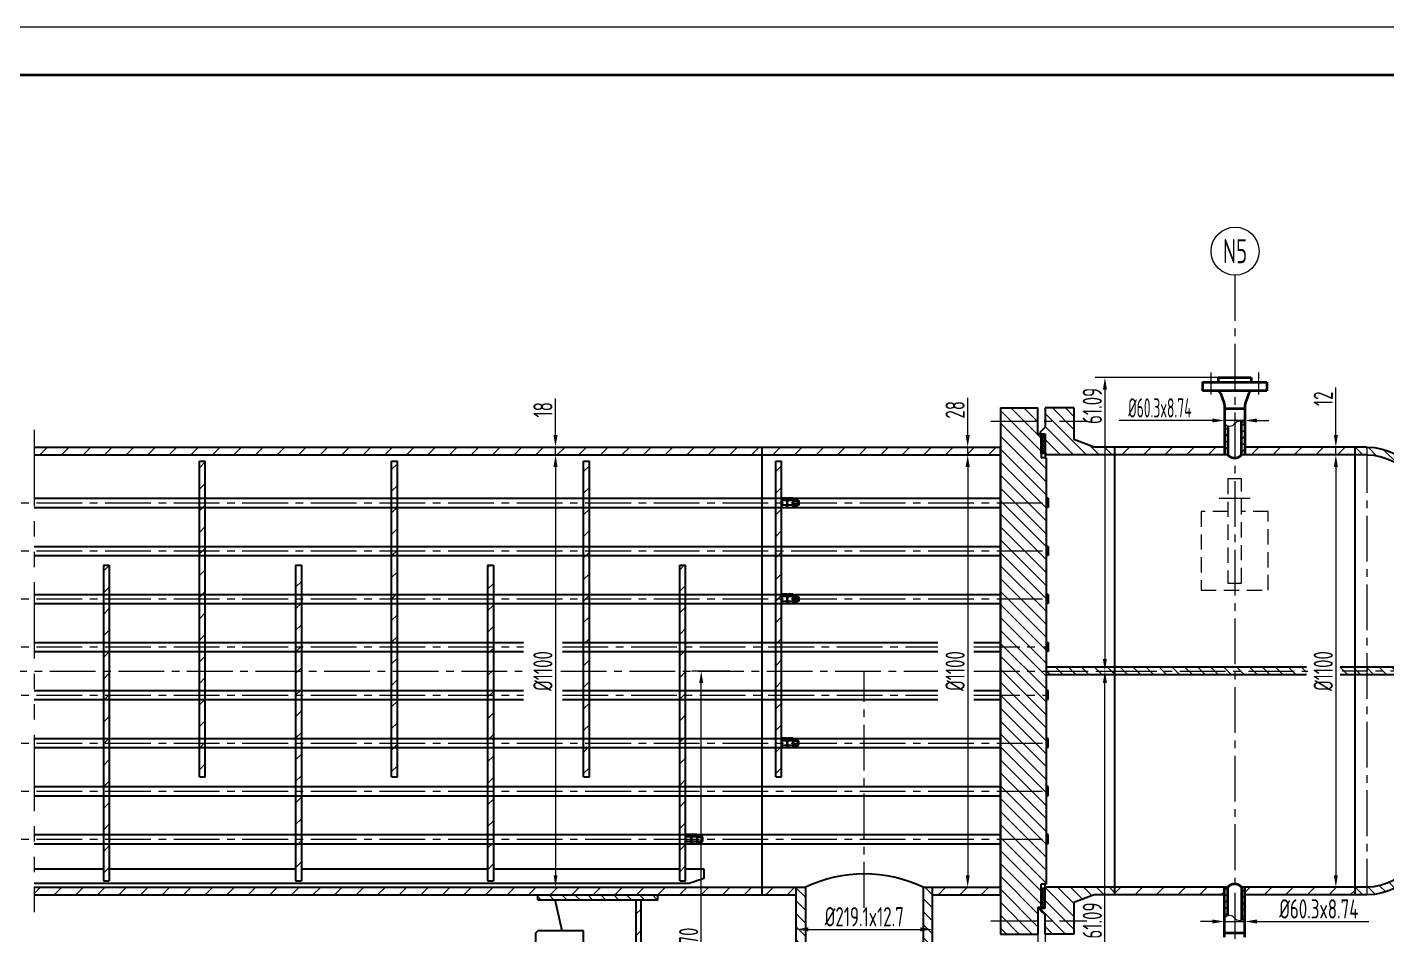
# Model space of a CAD drawing. Header units: millimetres. Extents: x 5765 to 6606, y -201 to 393.
# Drawn here: x 6042.4 to 6325.5, y 204.5 to 393.4 of the extents above; entities that cross this region are included whole.
import ezdxf
from ezdxf.enums import TextEntityAlignment as Align

# ---------------------------------------------------------------- set-up
doc = ezdxf.new("R2010")
doc.units = ezdxf.units.MM
for name, pattern in [('CENTER2', [28.575, 19.05, -3.175, 3.175, -3.175]), ('DASHED2', [9.525, 6.35, -3.175]), ('PHANTOM2', [31.75, 15.875, -3.175, 3.175, -3.175, 3.175, -3.175])]:
    doc.linetypes.add(name, pattern=pattern)
for name, color, linetype, lineweight in [('1粗实线', 7, 'Continuous', 35), ('2细实线', 3, 'Continuous', 13), ('3中心线', 1, 'CENTER2', 13), ('4虚线', 4, 'DASHED2', 13), ('5双点划线', 2, 'PHANTOM2', 13), ('6剖面线', 6, 'Continuous', 13), ('7文本', 2, 'Continuous', 13), ('8标注', 3, 'Continuous', 13), ('9图表', 4, 'Continuous', 13)]:
    doc.layers.add(name, color=color, linetype=linetype, lineweight=lineweight)
doc.styles.add('lanpec', font='bpec_e.shx', dxfattribs={"width": 0.75, "bigfont": 'hztxt.shx'})
doc.styles.add('lanpec-dim', font='bpec_e.shx', dxfattribs={"width": 0.75})
doc.dimstyles.new('lanpec', dxfattribs={"dimtxt": 4, "dimasz": 2.5, "dimexe": 2, "dimexo": 0, "dimtad": 1, "dimdsep": 46, "dimtxsty": 'lanpec-dim', "dimcen": 2.5, "dimclrd": 256, "dimclre": 256, "dimclrt": 256, "dimazin": 0, "dimtfac": 1, "dimtmove": 0, "dimatfit": 3, "dimfxl": 1, "dimlwd": -1, "dimlwe": -1, "dimarcsym": 0})
doc.dimstyles.new('lanpec$0', dxfattribs={"dimscale": 10, "dimtxt": 4, "dimasz": 2.5, "dimexe": 2, "dimexo": 0, "dimtad": 1, "dimdec": 1, "dimdsep": 46, "dimtxsty": 'lanpec-dim', "dimcen": 0.09, "dimclrd": 256, "dimclre": 256, "dimclrt": 256, "dimadec": 1, "dimazin": 0, "dimtfac": 0.707, "dimtdec": 1, "dimtmove": 0, "dimatfit": 3, "dimfxl": 1, "dimarcsym": 0})
pattern_1 = [(45, (5984.7917, 1245.5123), (-2.245064, 2.245064), [])]
pattern_2 = [(45, (5999.0917, 1245.5123), (-2.245064, 2.245064), [])]
pattern_3 = [(135, (5999.0917, 1245.5123), (-1.3470384, -1.3470384), [])]
pattern_4 = [(45, (4353.67915, 1244.6613), (-0.6735192, 0.6735192), [])]

# ---------------------------------------------------------------- blocks, each defined once
blk = doc.blocks.new('A1')
at = {"layer": '1粗实线'}
blk.add_lwpolyline([(-816, 10), (-10, 10), (-10, 584), (-816, 584)], close=True, dxfattribs=at)
at = {"layer": '9图表'}
blk.add_lwpolyline([(-841, 0), (0, 0), (0, 594), (-841, 594)], close=True, dxfattribs=at)
blk = doc.blocks.new('*D66')
at = {"layer": '8标注', "transparency": 16777216}
for p, q in [((6152.39, 304.43), (6154.39, 304.43)), ((6152.39, 301.93), (6152.39, 216.93)), ((6152.39, 214.43), (6154.39, 214.43))]:
    blk.add_line(p, q, dxfattribs=at)
for points in [[(6151.98, 301.93), (6152.81, 301.93), (6152.39, 304.43)], [(6151.98, 216.93), (6152.81, 216.93), (6152.39, 214.43)]]:
    blk.add_solid(points, dxfattribs=at)
at = {"layer": 'Defpoints', "color": 0, "transparency": 16777216}
for p in [(6152.39, 304.43), (6152.39, 214.43), (6152.39, 214.43)]:
    blk.add_point(p, dxfattribs=at)
at = {"layer": '8标注', "transparency": 16777216, "insert": (6149.77, 259.43), "char_height": 4, "attachment_point": 5, "rotation": 90, "style": 'lanpec-dim'}
blk.add_mtext('%%C1100', dxfattribs=at)
blk = doc.blocks.new('*D67')
at = {"layer": '8标注', "transparency": 16777216}
for p, q in [((6152.39, 308.53), (6152.39, 316.15)), ((6156.39, 306.03), (6150.39, 306.03)), ((6152.39, 304.43), (6152.39, 306.03)), ((6156.39, 304.43), (6150.39, 304.43)), ((6152.39, 301.93), (6152.39, 299.43))]:
    blk.add_line(p, q, dxfattribs=at)
for points in [[(6151.98, 308.53), (6152.81, 308.53), (6152.39, 306.03)], [(6151.98, 301.93), (6152.81, 301.93), (6152.39, 304.43)]]:
    blk.add_solid(points, dxfattribs=at)
at = {"layer": 'Defpoints', "color": 0, "transparency": 16777216}
for p in [(6152.39, 306.03), (6156.39, 306.03), (6156.39, 304.43)]:
    blk.add_point(p, dxfattribs=at)
at = {"layer": '8标注', "transparency": 16777216, "insert": (6149.77, 313.81), "char_height": 4, "attachment_point": 5, "rotation": 90, "style": 'lanpec-dim'}
blk.add_mtext('18', dxfattribs=at)
blk = doc.blocks.new('*D60')
at = {"layer": '8标注', "transparency": 16777216}
for p, q in [((6202.53, 205.65), (6202.53, 207.65)), ((6230.9, 204.26), (6230.9, 207.65)), ((6205.03, 205.65), (6228.4, 205.65))]:
    blk.add_line(p, q, dxfattribs=at)
for points in [[(6205.03, 206.07), (6205.03, 205.23), (6202.53, 205.65)], [(6228.4, 206.07), (6228.4, 205.23), (6230.9, 205.65)]]:
    blk.add_solid(points, dxfattribs=at)
at = {"layer": 'Defpoints', "color": 0, "transparency": 16777216}
for p in [(6202.53, 205.65), (6230.9, 205.65), (6230.9, 204.26)]:
    blk.add_point(p, dxfattribs=at)
at = {"layer": '8标注', "transparency": 16777216, "insert": (6216.71, 208.28), "char_height": 4, "attachment_point": 5, "style": 'lanpec-dim'}
blk.add_mtext('%%C219.1x12.7', dxfattribs=at)
blk = doc.blocks.new('*D62')
at = {"layer": '8标注', "transparency": 16777216}
for p, q in [((6314.93, 304.43), (6316.93, 304.43)), ((6314.93, 301.93), (6314.93, 216.93)), ((6314.93, 214.43), (6316.93, 214.43))]:
    blk.add_line(p, q, dxfattribs=at)
for points in [[(6314.51, 301.93), (6315.34, 301.93), (6314.93, 304.43)], [(6314.51, 216.93), (6315.34, 216.93), (6314.93, 214.43)]]:
    blk.add_solid(points, dxfattribs=at)
at = {"layer": 'Defpoints', "color": 0, "transparency": 16777216}
for p in [(6314.93, 304.43), (6314.93, 214.43), (6314.93, 214.43)]:
    blk.add_point(p, dxfattribs=at)
at = {"layer": '8标注', "transparency": 16777216, "insert": (6312.3, 259.43), "char_height": 4, "attachment_point": 5, "rotation": 90, "style": 'lanpec-dim'}
blk.add_mtext('%%C1100', dxfattribs=at)
blk = doc.blocks.new('*D63')
at = {"layer": '8标注', "transparency": 16777216}
for p, q in [((6314.93, 308.53), (6314.93, 318.45)), ((6311.5, 306.03), (6316.93, 306.03)), ((6314.93, 304.43), (6314.93, 306.03)), ((6311.5, 304.43), (6316.93, 304.43)), ((6314.93, 301.93), (6314.93, 299.43))]:
    blk.add_line(p, q, dxfattribs=at)
for points in [[(6314.51, 308.53), (6315.34, 308.53), (6314.93, 306.03)], [(6314.51, 301.93), (6315.34, 301.93), (6314.93, 304.43)]]:
    blk.add_solid(points, dxfattribs=at)
at = {"layer": 'Defpoints', "color": 0, "transparency": 16777216}
for p in [(6311.5, 306.03), (6314.93, 306.03), (6311.5, 304.43)]:
    blk.add_point(p, dxfattribs=at)
at = {"layer": '8标注', "transparency": 16777216, "insert": (6312.3, 316.1), "char_height": 4, "attachment_point": 5, "rotation": 90, "style": 'lanpec-dim'}
blk.add_mtext('12', dxfattribs=at)
blk = doc.blocks.new('*D64')
at = {"layer": '8标注', "transparency": 16777216}
for p, q in [((6289.22, 207.29), (6286.72, 207.29)), ((6291.72, 207.29), (6291.72, 209.29)), ((6291.72, 207.29), (6295.99, 207.29)), ((6295.99, 206.23), (6295.99, 209.29)), ((6298.49, 207.29), (6321.8, 207.29))]:
    blk.add_line(p, q, dxfattribs=at)
for points in [[(6289.22, 207.7), (6289.22, 206.87), (6291.72, 207.29)], [(6298.49, 207.7), (6298.49, 206.87), (6295.99, 207.29)]]:
    blk.add_solid(points, dxfattribs=at)
at = {"layer": 'Defpoints', "color": 0, "transparency": 16777216}
for p in [(6291.72, 207.29), (6291.72, 207.29), (6295.99, 206.23)]:
    blk.add_point(p, dxfattribs=at)
at = {"layer": '8标注', "transparency": 16777216, "insert": (6311.39, 209.91), "char_height": 4, "attachment_point": 5, "style": 'lanpec-dim'}
blk.add_mtext('%%C60.3x8.74', dxfattribs=at)
blk = doc.blocks.new('管口号')
at = {"layer": '2细实线'}
blk.add_circle((0, 5), 5, dxfattribs=at)
at = {"layer": '7文本', "style": 'lanpec', "width": 0.75}
blk.add_attdef('N', text='', height=5, dxfattribs=at).set_placement((0, 5), align=Align.MIDDLE_CENTER)
blk = doc.blocks.new('*D53')
at = {"layer": '8标注', "transparency": 16777216}
for p, q in [((5843.16, 259.43), (5843.16, 164.22)), ((6345.45, 259.43), (6345.45, 164.22)), ((5845.66, 166.22), (6342.95, 166.22))]:
    blk.add_line(p, q, dxfattribs=at)
for points in [[(5845.66, 166.64), (5845.66, 165.8), (5843.16, 166.22)], [(6342.95, 166.64), (6342.95, 165.8), (6345.45, 166.22)]]:
    blk.add_solid(points, dxfattribs=at)
at = {"layer": 'Defpoints', "color": 0, "transparency": 16777216}
for p in [(5843.16, 259.43), (6345.45, 259.43), (6345.45, 166.22)]:
    blk.add_point(p, dxfattribs=at)
at = {"layer": '8标注', "transparency": 16777216, "insert": (6094.31, 168.84), "char_height": 4, "attachment_point": 5, "style": 'lanpec-dim'}
blk.add_mtext('502.29', dxfattribs=at)
blk = doc.blocks.new('*D56')
at = {"layer": '8标注', "transparency": 16777216}
for p, q in [((6254.35, 204.68), (6254.35, 174.27)), ((6293.85, 182.35), (6293.85, 174.27)), ((6291.35, 176.27), (6256.85, 176.27))]:
    blk.add_line(p, q, dxfattribs=at)
for points in [[(6256.85, 176.69), (6256.85, 175.85), (6254.35, 176.27)], [(6291.35, 176.69), (6291.35, 175.85), (6293.85, 176.27)]]:
    blk.add_solid(points, dxfattribs=at)
at = {"layer": 'Defpoints', "color": 0, "transparency": 16777216}
for p in [(6254.35, 204.68), (6293.85, 182.35), (6254.35, 176.27)]:
    blk.add_point(p, dxfattribs=at)
at = {"layer": '8标注', "transparency": 16777216, "insert": (6274.1, 178.89), "char_height": 4, "attachment_point": 5, "style": 'lanpec-dim'}
blk.add_mtext('39.5', dxfattribs=at)
blk = doc.blocks.new('*D57')
at = {"layer": '8标注', "transparency": 16777216}
for p, q in [((6252.85, 204.68), (6252.85, 174.27)), ((6216.71, 183.79), (6216.71, 174.27)), ((6250.35, 176.27), (6219.21, 176.27))]:
    blk.add_line(p, q, dxfattribs=at)
for points in [[(6219.21, 176.69), (6219.21, 175.85), (6216.71, 176.27)], [(6250.35, 176.69), (6250.35, 175.85), (6252.85, 176.27)]]:
    blk.add_solid(points, dxfattribs=at)
at = {"layer": 'Defpoints', "color": 0, "transparency": 16777216}
for p in [(6252.85, 204.68), (6216.71, 183.79), (6216.71, 176.27)]:
    blk.add_point(p, dxfattribs=at)
at = {"layer": '8标注', "transparency": 16777216, "insert": (6234.78, 178.89), "char_height": 4, "attachment_point": 5, "style": 'lanpec-dim'}
blk.add_mtext('36.14', dxfattribs=at)
blk = doc.blocks.new('*D47')
at = {"layer": '8标注', "transparency": 16777216}
for p, q in [((6188.68, 259.43), (6180.74, 259.43)), ((6182.74, 191.93), (6182.74, 256.93)), ((6201.65, 189.43), (6180.74, 189.43))]:
    blk.add_line(p, q, dxfattribs=at)
for points in [[(6182.32, 256.93), (6183.16, 256.93), (6182.74, 259.43)], [(6182.32, 191.93), (6183.16, 191.93), (6182.74, 189.43)]]:
    blk.add_solid(points, dxfattribs=at)
at = {"layer": 'Defpoints', "color": 0, "transparency": 16777216}
for p in [(6182.74, 259.43), (6188.68, 259.43), (6201.65, 189.43)]:
    blk.add_point(p, dxfattribs=at)
at = {"layer": '8标注', "transparency": 16777216, "insert": (6180.12, 204.25), "char_height": 4, "attachment_point": 5, "rotation": 90, "style": 'lanpec-dim'}
blk.add_mtext('70', dxfattribs=at)
blk = doc.blocks.new('*D48')
at = {"layer": '8标注', "transparency": 16777216}
for p, q in [((6290.42, 320.52), (6264.82, 320.52)), ((6266.82, 318.02), (6266.82, 261.93)), ((6265.48, 259.43), (6268.82, 259.43))]:
    blk.add_line(p, q, dxfattribs=at)
for points in [[(6266.4, 318.02), (6267.24, 318.02), (6266.82, 320.52)], [(6266.4, 261.93), (6267.24, 261.93), (6266.82, 259.43)]]:
    blk.add_solid(points, dxfattribs=at)
at = {"layer": 'Defpoints', "color": 0, "transparency": 16777216}
for p in [(6290.42, 320.52), (6265.48, 259.43), (6266.82, 259.43)]:
    blk.add_point(p, dxfattribs=at)
at = {"layer": '8标注', "transparency": 16777216, "insert": (6264.2, 314.61), "char_height": 4, "attachment_point": 5, "rotation": 90, "style": 'lanpec-dim'}
blk.add_mtext('61.09', dxfattribs=at)
blk = doc.blocks.new('*D49')
at = {"layer": '8标注', "transparency": 16777216}
for p, q in [((6265.48, 259.43), (6268.82, 259.43)), ((6266.82, 200.84), (6266.82, 256.93)), ((6291.2, 198.34), (6264.82, 198.34))]:
    blk.add_line(p, q, dxfattribs=at)
for points in [[(6266.4, 256.93), (6267.24, 256.93), (6266.82, 259.43)], [(6266.4, 200.84), (6267.24, 200.84), (6266.82, 198.34)]]:
    blk.add_solid(points, dxfattribs=at)
at = {"layer": 'Defpoints', "color": 0, "transparency": 16777216}
for p in [(6265.48, 259.43), (6266.82, 259.43), (6291.2, 198.34)]:
    blk.add_point(p, dxfattribs=at)
at = {"layer": '8标注', "transparency": 16777216, "insert": (6264.2, 207.49), "char_height": 4, "attachment_point": 5, "rotation": 90, "style": 'lanpec-dim'}
blk.add_mtext('61.09', dxfattribs=at)
blk = doc.blocks.new('*D51')
at = {"layer": '8标注', "transparency": 16777216}
for p, q in [((6289.22, 311.57), (6269.82, 311.57)), ((6291.72, 311.57), (6291.72, 313.57)), ((6295.99, 311.57), (6291.72, 311.57)), ((6295.99, 312.63), (6295.99, 309.57)), ((6298.49, 311.57), (6300.99, 311.57))]:
    blk.add_line(p, q, dxfattribs=at)
for points in [[(6289.22, 311.99), (6289.22, 311.16), (6291.72, 311.57)], [(6298.49, 311.99), (6298.49, 311.16), (6295.99, 311.57)]]:
    blk.add_solid(points, dxfattribs=at)
at = {"layer": 'Defpoints', "color": 0, "transparency": 16777216}
for p in [(6291.72, 311.57), (6291.72, 311.57), (6295.99, 312.63)]:
    blk.add_point(p, dxfattribs=at)
at = {"layer": '8标注', "transparency": 16777216, "insert": (6278.27, 314.2), "char_height": 4, "attachment_point": 5, "style": 'lanpec-dim'}
blk.add_mtext('{\\W0.6;%%C60.3x8.74}', dxfattribs=at)
blk = doc.blocks.new('*D73')
at = {"layer": '8标注', "transparency": 16777216}
for p, q in [((6238.24, 304.43), (6240.24, 304.43)), ((6238.24, 301.93), (6238.24, 216.93)), ((6238.24, 214.43), (6240.24, 214.43))]:
    blk.add_line(p, q, dxfattribs=at)
for points in [[(6237.83, 301.93), (6238.66, 301.93), (6238.24, 304.43)], [(6237.83, 216.93), (6238.66, 216.93), (6238.24, 214.43)]]:
    blk.add_solid(points, dxfattribs=at)
at = {"layer": 'Defpoints', "color": 0, "transparency": 16777216}
for p in [(6238.24, 304.43), (6238.24, 214.43), (6238.24, 214.43)]:
    blk.add_point(p, dxfattribs=at)
at = {"layer": '8标注', "transparency": 16777216, "insert": (6235.62, 259.43), "char_height": 4, "attachment_point": 5, "rotation": 90, "style": 'lanpec-dim'}
blk.add_mtext('%%C1100', dxfattribs=at)
blk = doc.blocks.new('*D74')
at = {"layer": '8标注', "transparency": 16777216}
for p, q in [((6238.24, 308.53), (6238.24, 316.32)), ((6242.24, 306.03), (6236.24, 306.03)), ((6238.24, 304.43), (6238.24, 306.03)), ((6242.24, 304.43), (6236.24, 304.43)), ((6238.24, 301.93), (6238.24, 299.43))]:
    blk.add_line(p, q, dxfattribs=at)
for points in [[(6237.83, 308.53), (6238.66, 308.53), (6238.24, 306.03)], [(6237.83, 301.93), (6238.66, 301.93), (6238.24, 304.43)]]:
    blk.add_solid(points, dxfattribs=at)
at = {"layer": 'Defpoints', "color": 0, "transparency": 16777216}
for p in [(6238.24, 306.03), (6242.24, 306.03), (6242.24, 304.43)]:
    blk.add_point(p, dxfattribs=at)
at = {"layer": '8标注', "transparency": 16777216, "insert": (6235.62, 313.81), "char_height": 4, "attachment_point": 5, "rotation": 90, "style": 'lanpec-dim'}
blk.add_mtext('28', dxfattribs=at)

msp = doc.modelspace()

# ---------------------------------------------------------------- hatches: boundary and pattern name
at = {"layer": '6剖面线'}
h = msp.add_hatch(dxfattribs=at)
h.set_pattern_fill('ANSI31', color=256, scale=0.6, angle=90, style=0)
h.set_pattern_definition([(135, (724.94, -341.0316), (-1.3470384, -1.3470384), [])])
h.paths.add_polyline_path([(6245.054, 314.179), (6252.854, 314.179), (6252.854, 311.429), (6245.054, 311.429)])
h.paths.add_polyline_path([(6245.054, 306.029), (6245.054, 311.429), (6252.854, 311.429), (6252.854, 308.679), (6253.554, 308.679), (6253.554, 304.679), (6253.554, 303.779), (6254.554, 303.779), (6254.554, 294.429), (6245.054, 294.429)])
h.paths.add_polyline_path([(6245.054, 294.429), (6254.554, 294.429), (6254.554, 284.429), (6245.054, 284.429)])
h.paths.add_polyline_path([(6245.054, 284.429), (6254.554, 284.429), (6254.554, 274.429), (6245.054, 274.429)])
h.paths.add_polyline_path([(6245.054, 274.429), (6254.554, 274.429), (6254.554, 264.429), (6245.054, 264.429)])
h.paths.add_polyline_path([(6245.054, 264.429), (6254.554, 264.429), (6254.554, 259.429), (6245.054, 259.429)])
h.paths.add_polyline_path([(6245.054, 259.429), (6254.554, 259.429), (6254.554, 254.429), (6245.054, 254.429)])
h.paths.add_polyline_path([(6245.054, 254.429), (6254.554, 254.429), (6254.554, 244.429), (6245.054, 244.429)])
h.paths.add_polyline_path([(6245.054, 244.429), (6254.554, 244.429), (6254.554, 234.429), (6245.054, 234.429)])
h.paths.add_polyline_path([(6245.054, 234.429), (6254.554, 234.429), (6254.554, 224.429), (6245.054, 224.429)])
h.paths.add_polyline_path([(6245.054, 224.429), (6254.554, 224.429), (6254.554, 215.079), (6253.554, 215.079), (6253.554, 210.179), (6252.854, 210.179), (6252.854, 207.429), (6245.054, 207.429)])
h.paths.add_polyline_path([(6245.054, 207.429), (6252.854, 207.429), (6252.854, 204.679), (6245.054, 204.679)])
h = msp.add_hatch(dxfattribs=at)
h.set_pattern_fill('ANSI31', color=256, scale=0.6, angle=90, style=0)
h.set_pattern_definition([(135, (-65378.8516, -31471.2835), (-1.34703842, -1.34703842), [])])
h.paths.add_polyline_path([(6254.354, 311.429), (6254.354, 314.179), (6260.354, 314.179), (6260.354, 311.429)])
h.paths.add_polyline_path([(6260.354, 311.429), (6260.354, 307.629), (6264.554, 306.029), (6268.854, 306.029), (6268.854, 304.429), (6254.354, 304.429), (6254.354, 308.829), (6253.354, 308.829), (6253.354, 309.179), (6254.354, 310.179), (6254.354, 311.429)])
h = msp.add_hatch(dxfattribs=at)
h.set_pattern_fill('ANSI37', color=256, scale=0.1, style=0)
h.set_pattern_definition([(45, (4716.97433, 1238.2922), (-0.224506403, 0.224506403), []), (135, (4716.97433, 1238.2922), (-0.224506403, -0.224506403), [])])
h.paths.add_polyline_path([(6254.354, 304.679), (6253.554, 304.679), (6253.554, 308.679), (6254.354, 308.679)])
h = msp.add_hatch(dxfattribs=at)
h.set_pattern_fill('ANSI31', color=256, scale=0.3, style=0)
h.set_pattern_definition(pattern_4)
h.paths.add_polyline_path([(6295.27, 311.369, -0.1674325), (6295.99, 310.881), (6295.99, 304.429), (6295.27, 304.429)])
h.paths.add_polyline_path([(6291.718, 310.881, 0.1674325), (6292.438, 310.393), (6292.438, 304.429), (6291.718, 304.429)])
h = msp.add_hatch(dxfattribs=at)
h.set_pattern_fill('ANSI31', color=256, style=0)
h.set_pattern_definition(pattern_1)
h.paths.add_polyline_path([(6218.849, 306.029), (6218.849, 304.429), (6245.054, 304.429), (6245.054, 306.029)])
h.paths.add_polyline_path([(6218.849, 304.429), (6218.849, 306.029), (6043.802, 306.029), (6043.802, 304.429)])
h = msp.add_hatch(dxfattribs=at)
h.set_pattern_fill('ANSI31', color=256, style=0)
h.set_pattern_definition(pattern_2)
h.paths.add_polyline_path([(6295.99, 306.029), (6295.99, 304.429), (6318.854, 304.429), (6318.854, 306.029)])
h.paths.add_polyline_path([(6291.718, 304.429), (6291.718, 306.029), (6268.854, 306.029), (6268.854, 304.429)])
h = msp.add_hatch(dxfattribs=at)
h.set_pattern_fill('ANSI31', color=256, scale=0.6, angle=90, style=0)
h.set_pattern_definition(pattern_3)
edge = h.paths.add_edge_path()
edge.add_ellipse((6321.354, 259.429), major_axis=(0, 45), ratio=0.5, start_angle=270, end_angle=360)
edge.add_line((6321.354, 304.429), (6321.354, 306.029))
edge.add_ellipse((6321.354, 259.429), major_axis=(0, 46.6), ratio=0.5171674, start_angle=270, end_angle=360, ccw=False)
edge.add_line((6345.454, 259.429), (6343.854, 259.429))
h.paths.add_polyline_path([(6318.854, 304.429), (6318.854, 306.029), (6321.354, 306.029), (6321.354, 304.429)])
edge = h.paths.add_edge_path()
edge.add_ellipse((6321.354, 259.429), major_axis=(0, 45), ratio=0.5, start_angle=180, end_angle=270)
edge.add_line((6343.854, 259.429), (6345.454, 259.429))
edge.add_ellipse((6321.354, 259.429), major_axis=(0, 46.6), ratio=0.5171674, start_angle=180, end_angle=270, ccw=False)
edge.add_line((6321.354, 212.829), (6321.354, 214.429))
h.paths.add_polyline_path([(6321.354, 214.429), (6321.354, 212.829), (6318.854, 212.829), (6318.854, 214.429)])
h = msp.add_hatch(dxfattribs=at)
h.set_pattern_fill('ANSI31', color=256, style=0)
h.set_pattern_definition(pattern_1)
h.paths.add_polyline_path([(6078.254, 237.429), (6079.454, 237.429), (6079.454, 303.129), (6078.254, 303.129)])
h = msp.add_hatch(dxfattribs=at)
h.set_pattern_fill('ANSI31', color=256, style=0)
h.set_pattern_definition(pattern_1)
h.paths.add_polyline_path([(6118.254, 237.429), (6119.454, 237.429), (6119.454, 303.129), (6118.254, 303.129)])
h = msp.add_hatch(dxfattribs=at)
h.set_pattern_fill('ANSI31', color=256, style=0)
h.set_pattern_definition(pattern_1)
h.paths.add_polyline_path([(6158.254, 237.429), (6159.454, 237.429), (6159.454, 303.129), (6158.254, 303.129)])
h = msp.add_hatch(dxfattribs=at)
h.set_pattern_fill('ANSI31', color=256, style=0)
h.set_pattern_definition([(45, (6024.7917, 1245.5123), (-2.245064, 2.245064), [])])
h.paths.add_polyline_path([(6198.254, 237.429), (6199.454, 237.429), (6199.454, 303.129), (6198.254, 303.129)])
h = msp.add_hatch(dxfattribs=at)
h.set_pattern_fill('ANSI31', color=256, style=0)
h.set_pattern_definition([(45, (6059.0034, 258.502), (-2.24506, 2.24506), [])])
h.paths.add_polyline_path([(6059.454, 259.429), (6058.254, 259.429), (6058.254, 255.929), (6059.454, 255.929)])
h.paths.add_polyline_path([(6059.454, 255.929), (6058.254, 255.929), (6058.254, 249.429), (6059.454, 249.429)])
h.paths.add_polyline_path([(6059.454, 249.429), (6058.254, 249.429), (6058.254, 239.429), (6059.454, 239.429)])
h.paths.add_polyline_path([(6059.454, 239.429), (6058.254, 239.429), (6058.254, 229.429), (6059.454, 229.429)])
h.paths.add_polyline_path([(6059.454, 229.429), (6058.254, 229.429), (6058.254, 220.679), (6059.454, 220.679)])
h.paths.add_polyline_path([(6059.454, 220.679), (6058.254, 220.679), (6058.254, 215.729), (6059.454, 215.729)])
h.paths.add_polyline_path([(6059.454, 281.429), (6058.254, 281.429), (6058.254, 279.429), (6059.454, 279.429)])
h.paths.add_polyline_path([(6059.454, 279.429), (6058.254, 279.429), (6058.254, 269.429), (6059.454, 269.429)])
h.paths.add_polyline_path([(6059.454, 269.429), (6058.254, 269.429), (6058.254, 262.929), (6059.454, 262.929)])
h.paths.add_polyline_path([(6059.454, 262.929), (6058.254, 262.929), (6058.254, 259.429), (6059.454, 259.429)])
h = msp.add_hatch(dxfattribs=at)
h.set_pattern_fill('ANSI31', color=256, style=0)
h.set_pattern_definition(pattern_1)
h.paths.add_polyline_path([(6099.454, 281.429), (6098.254, 281.429), (6098.254, 215.729), (6099.454, 215.729)])
h = msp.add_hatch(dxfattribs=at)
h.set_pattern_fill('ANSI31', color=256, style=0)
h.set_pattern_definition(pattern_1)
h.paths.add_polyline_path([(6139.454, 281.429), (6138.254, 281.429), (6138.254, 215.729), (6139.454, 215.729)])
h = msp.add_hatch(dxfattribs=at)
h.set_pattern_fill('ANSI31', color=256, style=0)
h.set_pattern_definition(pattern_1)
h.paths.add_polyline_path([(6179.454, 281.429), (6178.254, 281.429), (6178.254, 215.729), (6179.454, 215.729)])
h = msp.add_hatch(dxfattribs=at)
h.set_pattern_fill('ANSI31', color=256, scale=0.6, angle=90, style=0)
h.set_pattern_definition([(135, (-1042.92, 13.5984), (-1.3470384, -1.3470384), [])])
h.paths.add_polyline_path([(6254.554, 260.229), (6308.82, 260.229), (6308.82, 259.429), (6254.554, 259.429)])
h.paths.add_polyline_path([(6254.554, 259.429), (6308.82, 259.429), (6308.82, 258.629), (6254.554, 258.629)])
h.paths.add_polyline_path([(6315.85, 259.429), (6315.85, 258.629), (6321.354, 258.629), (6321.354, 259.429)])
h.paths.add_polyline_path([(6315.85, 260.229), (6315.85, 259.429), (6321.354, 259.429), (6321.354, 260.229)])
h.paths.add_polyline_path([(6344.03, 259.429), (6344.03, 260.229), (6321.354, 260.229), (6321.354, 259.429)])
h.paths.add_polyline_path([(6343.819, 258.629), (6343.854, 259.429), (6321.354, 259.429), (6321.354, 258.629)])
h = msp.add_hatch(dxfattribs=at)
h.set_pattern_fill('ANSI31', color=256, style=0)
h.set_pattern_definition([(45, (4702.6743, 1238.2922), (-2.245064, 2.245064), [])])
h.paths.add_polyline_path([(6245.054, 214.429), (6230.897, 214.429), (6230.897, 212.829), (6245.054, 212.829)])
h.paths.add_polyline_path([(6202.529, 212.829), (6202.529, 214.429), (6043.802, 214.429), (6043.802, 212.829), (6116.481, 212.829), (6117.395, 212.829), (6119.109, 212.829), (6120.963, 212.829), (6121.737, 212.829)])
h = msp.add_hatch(dxfattribs=at)
h.set_pattern_fill('ANSI31', color=256, scale=0.6, angle=90, style=0)
h.set_pattern_definition([(135, (6162.2744, 212.3753), (-1.34704, -1.34704), [])])
h.paths.add_polyline_path([(6166.088, 212.829), (6160.833, 212.829), (6160.833, 211.829), (6166.088, 211.829)])
h.paths.add_polyline_path([(6160.833, 211.829), (6160.833, 212.829), (6148.723, 212.829), (6148.723, 211.829)])
h.paths.add_polyline_path([(6166.088, 212.829), (6166.088, 211.829), (6173.723, 211.829), (6173.723, 212.829)])
h = msp.add_hatch(dxfattribs=at)
h.set_pattern_fill('ANSI31', color=256, scale=0.6, angle=90, style=0)
h.set_pattern_definition([(135, (6202.7334, 205.9635), (-1.34704, -1.34704), [])])
h.paths.add_polyline_path([(6203.063, 214.429), (6202.529, 214.429), (6202.529, 202.724), (6203.063, 202.19)])
h.paths.add_polyline_path([(6230.897, 214.429), (6230.363, 214.429), (6230.363, 202.19), (6230.897, 202.724)])
h.paths.add_polyline_path([(6204.463, 201.229), (6203.063, 201.229), (6203.063, 214.429), (6204.463, 214.429)])
h.paths.add_polyline_path([(6230.363, 201.229), (6228.963, 201.229), (6228.963, 214.429), (6230.363, 214.429)])
h = msp.add_hatch(dxfattribs=at)
h.set_pattern_fill('ANSI31', color=256, scale=0.6, angle=90, style=0)
h.set_pattern_definition(pattern_3)
h.paths.add_polyline_path([(6268.854, 214.429), (6268.854, 212.829), (6264.554, 212.829), (6260.354, 211.229), (6260.354, 207.429), (6254.354, 207.429), (6254.354, 208.679), (6253.354, 209.679), (6253.354, 210.029), (6254.354, 210.029), (6254.354, 214.429)])
h.paths.add_polyline_path([(6260.354, 207.429), (6260.354, 204.679), (6254.354, 204.679), (6254.354, 207.429)])
h = msp.add_hatch(dxfattribs=at)
h.set_pattern_fill('ANSI37', color=256, scale=0.1, style=0)
h.set_pattern_definition([(315, (-65378.85156, 31990.1419), (-0.224506403, -0.224506403), []), (225, (-65378.85156, 31990.1419), (-0.224506403, 0.224506403), [])])
h.paths.add_polyline_path([(6254.354, 210.179), (6253.554, 210.179), (6253.554, 214.179), (6254.354, 214.179)])
h = msp.add_hatch(dxfattribs=at)
h.set_pattern_fill('ANSI31', color=256, style=0)
h.set_pattern_definition(pattern_2)
h.paths.add_polyline_path([(6295.99, 212.829), (6295.99, 214.429), (6318.854, 214.429), (6318.854, 212.829)])
h.paths.add_polyline_path([(6291.718, 214.429), (6291.718, 212.829), (6268.854, 212.829), (6268.854, 214.429)])
h = msp.add_hatch(dxfattribs=at)
h.set_pattern_fill('ANSI31', color=256, scale=0.3, style=0)
h.set_pattern_definition(pattern_4)
h.paths.add_polyline_path([(6295.27, 207.49, 0.1674325), (6295.99, 207.978), (6295.99, 214.429), (6295.27, 214.429)])
h.paths.add_polyline_path([(6291.718, 207.978, -0.1674325), (6292.438, 208.465), (6292.438, 214.429), (6291.718, 214.429)])
h = msp.add_hatch(dxfattribs=at)
h.set_pattern_fill('ANSI31', color=256, style=0)
h.set_pattern_definition([(45, (4747.0255, 1238.2922), (-2.245064, 2.245064), [])])
h.paths.add_polyline_path([(6170.223, 211.829), (6169.223, 211.829), (6169.223, 194.229), (6170.223, 194.229)])

# ---------------------------------------------------------------- linework, layer by layer
for p, q in [((6245.054, 314.179), (6245.054, 306.029)), ((6245.054, 314.179), (6252.854, 314.179)), ((6245.054, 314.179), (6245.054, 306.029)), ((6252.854, 308.679), (6252.854, 314.179)), ((6254.354, 314.179), (6254.354, 310.179)), ((6260.354, 314.179), (6254.354, 314.179)), ((6260.354, 314.179), (6260.354, 307.629)), ((6253.554, 308.679), (6252.854, 308.679)), ((6253.554, 308.679), (6252.854, 308.679)), ((6253.354, 309.179), (6254.354, 310.179)), ((6253.354, 309.179), (6253.354, 308.679)), ((6253.354, 308.829), (6254.354, 308.829)), ((6253.554, 308.679), (6253.554, 303.779)), ((6254.354, 308.829), (6254.354, 303.779)), ((6043.802, 306.029), (6218.849, 306.029)), ((6195.387, 306.029), (6195.387, 212.829)), ((6218.849, 306.029), (6245.054, 306.029)), ((6245.054, 212.829), (6245.054, 306.029)), ((6245.054, 306.029), (6245.054, 204.679)), ((6264.554, 306.029), (6260.354, 307.629)), ((6268.854, 306.029), (6264.554, 306.029)), ((6268.854, 306.029), (6268.854, 259.429)), ((6291.718, 306.029), (6268.854, 306.029)), ((6318.854, 306.029), (6295.99, 306.029)), ((6321.354, 306.029), (6318.854, 306.029)), ((6318.854, 306.029), (6318.854, 259.429)), ((6043.802, 304.429), (6218.849, 304.429)), ((6078.254, 237.429), (6078.254, 303.129)), ((6078.254, 303.129), (6079.454, 303.129)), ((6079.454, 237.429), (6079.454, 303.129)), ((6118.254, 237.429), (6118.254, 303.129)), ((6118.254, 303.129), (6119.454, 303.129)), ((6119.454, 237.429), (6119.454, 303.129)), ((6158.254, 237.429), (6158.254, 303.129)), ((6158.254, 303.129), (6159.454, 303.129)), ((6159.454, 237.429), (6159.454, 303.129)), ((6198.254, 237.429), (6198.254, 303.129)), ((6198.254, 303.129), (6199.454, 303.129)), ((6199.454, 237.429), (6199.454, 303.129)), ((6218.129, 304.429), (6245.054, 304.429)), ((6254.554, 303.779), (6253.554, 303.779)), ((6268.854, 304.429), (6254.354, 304.429)), ((6254.554, 303.779), (6254.554, 215.079)), ((6292.438, 304.429), (6268.854, 304.429)), ((6318.854, 304.429), (6295.27, 304.429)), ((6321.354, 304.429), (6318.854, 304.429)), ((6043.802, 295.379), (6245.054, 295.379)), ((6199.454, 295.379), (6203.304, 295.379)), ((6199.454, 293.679), (6199.454, 295.179)), ((6200.603, 295.429), (6199.525, 295.429)), ((6200.603, 294.929), (6199.525, 294.929)), ((6200.674, 293.679), (6200.674, 295.179)), ((6200.674, 293.679), (6200.674, 295.179)), ((6201.823, 295.429), (6200.745, 295.429)), ((6201.823, 294.929), (6200.745, 294.929)), ((6201.894, 293.679), (6201.894, 295.179)), ((6201.894, 295.029), (6202.894, 295.029)), ((6201.894, 294.829), (6203.094, 294.829)), ((6202.894, 295.029), (6203.094, 294.829)), ((6202.894, 295.029), (6202.894, 293.829)), ((6203.094, 294.829), (6203.094, 294.029)), ((6255.004, 295.379), (6254.554, 295.379)), ((6255.004, 295.379), (6255.004, 293.479)), ((6043.802, 293.479), (6245.054, 293.479)), ((6199.454, 293.479), (6203.304, 293.479)), ((6200.603, 293.929), (6199.525, 293.929)), ((6200.603, 293.429), (6199.525, 293.429)), ((6201.823, 293.929), (6200.745, 293.929)), ((6201.823, 293.429), (6200.745, 293.429)), ((6203.094, 294.029), (6201.894, 294.029)), ((6202.894, 293.829), (6201.894, 293.829)), ((6203.094, 294.029), (6202.894, 293.829)), ((6255.004, 293.479), (6254.554, 293.479)), ((6043.802, 285.379), (6245.054, 285.379)), ((6043.802, 283.479), (6245.054, 283.479)), ((6255.004, 285.379), (6254.554, 285.379)), ((6255.004, 283.479), (6254.554, 283.479)), ((6255.004, 285.379), (6255.004, 283.479)), ((6058.254, 281.429), (6058.254, 215.729)), ((6058.254, 281.429), (6059.454, 281.429)), ((6059.454, 281.429), (6059.454, 215.729)), ((6098.254, 281.429), (6098.254, 215.729)), ((6098.254, 281.429), (6099.454, 281.429)), ((6099.454, 281.429), (6099.454, 215.729)), ((6138.254, 281.429), (6138.254, 215.729)), ((6138.254, 281.429), (6139.454, 281.429)), ((6139.454, 281.429), (6139.454, 215.729)), ((6178.254, 215.729), (6178.254, 281.429)), ((6178.254, 281.429), (6179.454, 281.429)), ((6179.454, 215.729), (6179.454, 281.429)), ((6043.802, 275.379), (6245.054, 275.379)), ((6199.454, 275.379), (6203.304, 275.379)), ((6199.454, 273.679), (6199.454, 275.179)), ((6200.603, 275.429), (6199.525, 275.429)), ((6200.603, 274.929), (6199.525, 274.929)), ((6200.674, 273.679), (6200.674, 275.179)), ((6200.674, 273.679), (6200.674, 275.179)), ((6201.823, 275.429), (6200.745, 275.429)), ((6201.823, 274.929), (6200.745, 274.929)), ((6201.894, 273.679), (6201.894, 275.179)), ((6201.894, 275.029), (6202.894, 275.029)), ((6201.894, 274.829), (6203.094, 274.829)), ((6202.894, 275.029), (6203.094, 274.829)), ((6202.894, 275.029), (6202.894, 273.829)), ((6203.094, 274.829), (6203.094, 274.029)), ((6255.004, 275.379), (6254.554, 275.379)), ((6255.004, 275.379), (6255.004, 273.479)), ((6043.802, 273.479), (6245.054, 273.479)), ((6199.454, 273.479), (6203.304, 273.479)), ((6200.603, 273.929), (6199.525, 273.929)), ((6200.603, 273.429), (6199.525, 273.429)), ((6201.823, 273.929), (6200.745, 273.929)), ((6201.823, 273.429), (6200.745, 273.429)), ((6203.094, 274.029), (6201.894, 274.029)), ((6202.894, 273.829), (6201.894, 273.829)), ((6203.094, 274.029), (6202.894, 273.829)), ((6255.004, 273.479), (6254.554, 273.479)), ((6043.802, 265.379), (6145.691, 265.379)), ((6043.802, 263.479), (6145.691, 263.479)), ((6153.851, 265.379), (6232.04, 265.379)), ((6153.851, 263.479), (6232.04, 263.479)), ((6239.55, 265.379), (6245.054, 265.379)), ((6239.55, 263.479), (6245.054, 263.479)), ((6255.004, 265.379), (6254.554, 265.379)), ((6255.004, 263.479), (6254.554, 263.479)), ((6255.004, 265.379), (6255.004, 263.479)), ((6308.82, 260.229), (6254.554, 260.229)), ((6308.82, 258.629), (6254.554, 258.629)), ((6268.854, 259.429), (6268.854, 212.829)), ((6343.85, 260.229), (6315.85, 260.229)), ((6343.85, 258.629), (6315.85, 258.629)), ((6318.854, 259.429), (6318.854, 212.829)), ((6043.802, 255.379), (6145.691, 255.379)), ((6153.851, 255.379), (6232.04, 255.379)), ((6239.55, 255.379), (6245.054, 255.379)), ((6255.004, 255.379), (6254.554, 255.379)), ((6255.004, 253.479), (6255.004, 255.379)), ((6043.802, 253.479), (6145.691, 253.479)), ((6153.851, 253.479), (6232.04, 253.479)), ((6239.55, 253.479), (6245.054, 253.479)), ((6255.004, 253.479), (6254.554, 253.479)), ((6043.802, 245.379), (6245.054, 245.379)), ((6199.454, 245.379), (6203.304, 245.379)), ((6199.454, 245.179), (6199.454, 243.679)), ((6200.603, 245.429), (6199.525, 245.429)), ((6200.603, 244.929), (6199.525, 244.929)), ((6200.603, 243.929), (6199.525, 243.929)), ((6200.674, 245.179), (6200.674, 243.679)), ((6200.674, 245.179), (6200.674, 243.679)), ((6201.823, 245.429), (6200.745, 245.429)), ((6201.823, 244.929), (6200.745, 244.929)), ((6201.823, 243.929), (6200.745, 243.929)), ((6201.894, 245.179), (6201.894, 243.679)), ((6202.894, 245.029), (6201.894, 245.029)), ((6203.094, 244.829), (6201.894, 244.829)), ((6201.894, 244.029), (6203.094, 244.029)), ((6201.894, 243.829), (6202.894, 243.829)), ((6203.094, 244.829), (6202.894, 245.029)), ((6202.894, 243.829), (6202.894, 245.029)), ((6202.894, 243.829), (6203.094, 244.029)), ((6203.094, 244.029), (6203.094, 244.829)), ((6255.004, 245.379), (6254.554, 245.379)), ((6255.004, 243.479), (6255.004, 245.379)), ((6043.802, 243.479), (6245.054, 243.479)), ((6199.454, 243.479), (6203.304, 243.479)), ((6200.603, 243.429), (6199.525, 243.429)), ((6201.823, 243.429), (6200.745, 243.429)), ((6255.004, 243.479), (6254.554, 243.479)), ((6043.802, 235.379), (6245.054, 235.379)), ((6078.254, 237.429), (6079.454, 237.429)), ((6118.254, 237.429), (6119.454, 237.429)), ((6158.254, 237.429), (6159.454, 237.429)), ((6198.254, 237.429), (6199.454, 237.429)), ((6255.004, 235.379), (6254.554, 235.379)), ((6255.004, 233.479), (6255.004, 235.379)), ((6043.802, 233.479), (6245.054, 233.479)), ((6255.004, 233.479), (6254.554, 233.479)), ((6043.802, 225.379), (6245.054, 225.379)), ((6179.454, 225.379), (6183.304, 225.379)), ((6179.454, 225.179), (6179.454, 223.679)), ((6180.603, 225.429), (6179.525, 225.429)), ((6180.603, 224.929), (6179.525, 224.929)), ((6180.603, 223.929), (6179.525, 223.929)), ((6180.674, 225.179), (6180.674, 223.679)), ((6180.674, 225.179), (6180.674, 223.679)), ((6181.823, 225.429), (6180.745, 225.429)), ((6181.823, 224.929), (6180.745, 224.929)), ((6181.823, 223.929), (6180.745, 223.929)), ((6181.894, 225.179), (6181.894, 223.679)), ((6182.894, 225.029), (6181.894, 225.029)), ((6183.094, 224.829), (6181.894, 224.829)), ((6181.894, 224.029), (6183.094, 224.029)), ((6181.894, 223.829), (6182.894, 223.829)), ((6183.094, 224.829), (6182.894, 225.029)), ((6182.894, 223.829), (6182.894, 225.029)), ((6182.894, 223.829), (6183.094, 224.029)), ((6183.094, 224.029), (6183.094, 224.829)), ((6255.004, 225.379), (6254.554, 225.379)), ((6255.004, 223.479), (6255.004, 225.379)), ((6043.802, 223.479), (6245.054, 223.479)), ((6179.454, 223.479), (6183.304, 223.479)), ((6180.603, 223.429), (6179.525, 223.429)), ((6181.823, 223.429), (6180.745, 223.429)), ((6255.004, 223.479), (6254.554, 223.479)), ((6043.802, 218.229), (6058.254, 218.229)), ((6059.454, 218.229), (6098.254, 218.229)), ((6099.454, 218.229), (6138.254, 218.229)), ((6139.454, 218.229), (6178.254, 218.229)), ((6179.454, 218.229), (6183.254, 218.229)), ((6179.454, 218.229), (6183.254, 218.229)), ((6183.254, 218.229), (6183.254, 216.229)), ((6180.254, 215.229), (6043.802, 215.229)), ((6058.254, 215.729), (6059.454, 215.729)), ((6098.254, 215.729), (6099.454, 215.729)), ((6138.254, 215.729), (6139.454, 215.729)), ((6178.254, 215.729), (6179.454, 215.729)), ((6183.254, 216.229), (6180.254, 215.229)), ((6043.802, 214.429), (6204.463, 214.429)), ((6043.802, 212.829), (6116.481, 212.829)), ((6116.481, 212.829), (6202.529, 212.829)), ((6148.723, 211.829), (6148.723, 212.829)), ((6173.723, 211.829), (6173.723, 212.829)), ((6202.529, 202.724), (6202.529, 214.429)), ((6204.463, 214.429), (6204.463, 189.429)), ((6228.963, 214.429), (6245.054, 214.429)), ((6228.963, 214.429), (6228.963, 189.429)), ((6230.897, 202.724), (6230.897, 214.429)), ((6230.897, 212.829), (6245.054, 212.829)), ((6254.554, 215.079), (6253.554, 215.079)), ((6253.554, 210.179), (6253.554, 215.079)), ((6254.354, 210.029), (6254.354, 215.079)), ((6268.854, 214.429), (6254.354, 214.429)), ((6264.554, 212.829), (6260.354, 211.229)), ((6268.854, 212.829), (6264.554, 212.829)), ((6292.438, 214.429), (6268.854, 214.429)), ((6291.718, 212.829), (6268.854, 212.829)), ((6318.854, 214.429), (6295.27, 214.429)), ((6318.854, 212.829), (6295.99, 212.829)), ((6321.354, 214.429), (6318.854, 214.429)), ((6321.354, 212.829), (6318.854, 212.829)), ((6148.723, 211.829), (6160.833, 211.829)), ((6153.769, 205.329), (6152.331, 211.829)), ((6160.833, 211.829), (6173.723, 211.829)), ((6169.223, 194.229), (6169.223, 211.829)), ((6170.223, 194.229), (6170.223, 211.829)), ((6253.554, 210.179), (6252.854, 210.179)), ((6253.554, 210.179), (6252.854, 210.179)), ((6252.854, 210.179), (6252.854, 204.679)), ((6253.354, 209.679), (6253.354, 210.179)), ((6253.354, 210.029), (6254.354, 210.029)), ((6253.354, 209.679), (6254.354, 208.679)), ((6260.354, 211.229), (6260.354, 204.679)), ((6254.354, 204.679), (6254.354, 208.679)), ((6245.054, 204.679), (6252.854, 204.679)), ((6260.354, 204.679), (6254.354, 204.679))]:
    msp.add_line(p, q)
at = {"ltscale": 2}
for p, q in [((6148.223, 204.829), (6148.723, 205.329)), ((6148.223, 204.829), (6148.223, 200.829)), ((6158.223, 205.329), (6148.723, 205.329)), ((6158.223, 200.329), (6158.223, 205.329))]:
    msp.add_line(p, q, dxfattribs=at)
for points in [[(6253.554, 308.679), (6254.354, 308.679), (6254.354, 304.679), (6253.554, 304.679), (6253.554, 308.679)], [(6253.554, 210.179), (6254.354, 210.179), (6254.354, 214.179), (6253.554, 214.179), (6253.554, 210.179)]]:
    msp.add_lwpolyline(points)
for centre, radius, start, end in [((6199.93, 295.179), 0.477, 148.35948, 211.64052), ((6201.254, 294.429), 1.8, 163.87238, 196.12762), ((6200.197, 295.179), 0.477, 328.35948, 31.64052), ((6198.874, 294.429), 1.8, 343.87238, 16.12762), ((6201.15, 295.179), 0.477, 148.35948, 211.64052), ((6202.474, 294.429), 1.8, 163.87238, 196.12762), ((6201.417, 295.179), 0.477, 328.35948, 31.64052), ((6200.094, 294.429), 1.8, 343.87238, 16.12762), ((6199.93, 293.679), 0.477, 148.35948, 211.64052), ((6200.197, 293.679), 0.477, 328.35948, 31.64052), ((6201.15, 293.679), 0.477, 148.35948, 211.64052), ((6201.417, 293.679), 0.477, 328.35948, 31.64052), ((6199.93, 275.179), 0.477, 148.35948, 211.64052), ((6201.254, 274.429), 1.8, 163.87238, 196.12762), ((6200.197, 275.179), 0.477, 328.35948, 31.64052), ((6198.874, 274.429), 1.8, 343.87238, 16.12762), ((6201.15, 275.179), 0.477, 148.35948, 211.64052), ((6202.474, 274.429), 1.8, 163.87238, 196.12762), ((6201.417, 275.179), 0.477, 328.35948, 31.64052), ((6200.094, 274.429), 1.8, 343.87238, 16.12762), ((6199.93, 273.679), 0.477, 148.35948, 211.64052), ((6200.197, 273.679), 0.477, 328.35948, 31.64052), ((6201.15, 273.679), 0.477, 148.35948, 211.64052), ((6201.417, 273.679), 0.477, 328.35948, 31.64052), ((6199.93, 245.179), 0.477, 148.35948, 211.64052), ((6201.254, 244.429), 1.8, 163.87238, 196.12762), ((6199.93, 243.679), 0.477, 148.35948, 211.64052), ((6200.197, 245.179), 0.477, 328.35948, 31.64052), ((6198.874, 244.429), 1.8, 343.87238, 16.12762), ((6200.197, 243.679), 0.477, 328.35948, 31.64052), ((6201.15, 245.179), 0.477, 148.35948, 211.64052), ((6202.474, 244.429), 1.8, 163.87238, 196.12762), ((6201.15, 243.679), 0.477, 148.35948, 211.64052), ((6201.417, 245.179), 0.477, 328.35948, 31.64052), ((6200.094, 244.429), 1.8, 343.87238, 16.12762), ((6201.417, 243.679), 0.477, 328.35948, 31.64052), ((6179.93, 225.179), 0.477, 148.35948, 211.64052), ((6181.254, 224.429), 1.8, 163.87238, 196.12762), ((6179.93, 223.679), 0.477, 148.35948, 211.64052), ((6180.197, 225.179), 0.477, 328.35948, 31.64052), ((6178.874, 224.429), 1.8, 343.87238, 16.12762), ((6180.197, 223.679), 0.477, 328.35948, 31.64052), ((6181.15, 225.179), 0.477, 148.35948, 211.64052), ((6182.474, 224.429), 1.8, 163.87238, 196.12762), ((6181.15, 223.679), 0.477, 148.35948, 211.64052), ((6181.417, 225.179), 0.477, 328.35948, 31.64052), ((6180.094, 224.429), 1.8, 343.87238, 16.12762), ((6181.417, 223.679), 0.477, 328.35948, 31.64052), ((6216.713, 188.719), 28.48, 64.52399, 115.47601)]:
    msp.add_arc(centre, radius, start, end)
at = {"extrusion": (0, 0, -1)}
for major_axis, ratio in [((0, 46.6), 0.5171674), ((0, 45), 0.5)]:
    msp.add_ellipse((6321.354, 259.429), major_axis=major_axis, ratio=ratio, start_param=0, end_param=3.1415927, dxfattribs=at)
at = {"layer": '1粗实线', "ltscale": 0.5}
for p, q in [((6290.422, 320.515), (6297.286, 320.515)), ((6290.422, 320.515), (6290.422, 319.575)), ((6297.286, 320.515), (6297.286, 319.575)), ((6287.134, 319.575), (6300.574, 319.575)), ((6287.134, 319.575), (6287.134, 317.783)), ((6300.574, 317.783), (6287.134, 317.783)), ((6290.885, 317.261), (6291.668, 315.142)), ((6296.822, 317.261), (6296.039, 315.142)), ((6300.574, 319.575), (6300.574, 317.783)), ((6291.718, 314.864), (6291.718, 314.015)), ((6295.99, 314.864), (6295.99, 314.015)), ((6295.99, 314.015), (6291.718, 314.015)), ((6291.718, 314.015), (6291.718, 304.429)), ((6295.99, 314.015), (6295.99, 304.429)), ((6292.438, 310.393), (6292.438, 304.429)), ((6295.27, 304.429), (6295.27, 311.369)), ((6291.718, 204.843), (6291.718, 214.429)), ((6292.438, 208.465), (6292.438, 214.429)), ((6295.27, 214.429), (6295.27, 207.49)), ((6295.99, 204.843), (6295.99, 214.429)), ((6291.718, 203.994), (6291.718, 204.843)), ((6295.99, 204.843), (6291.718, 204.843)), ((6295.99, 203.994), (6295.99, 204.843))]:
    msp.add_line(p, q, dxfattribs=at)
for centre, radius, start, end in [((6290.135, 316.983), 0.8, 20.28013, 90), ((6297.573, 316.983), 0.8, 90, 159.71987), ((6290.918, 314.864), 0.8, 0, 20.28013), ((6296.79, 314.864), 0.8, 159.71987, 180), ((6293.854, 305.632), 1.858, 220.35736, 319.64264), ((6293.854, 213.226), 1.858, 40.35736, 139.64264)]:
    msp.add_arc(centre, radius, start, end, dxfattribs=at)
at = {"layer": '2细实线'}
for points in [[(6295.99, 310.881, 0.5), (6293.854, 310.881, -0.5), (6291.718, 310.881, -0.5)], [(6295.99, 207.978, -0.5), (6293.854, 207.978, 0.5), (6291.718, 207.978, 0.5)]]:
    msp.add_lwpolyline(points, format="xyb", dxfattribs=at)
at = {"layer": '3中心线', "ltscale": 0.5}
for p, q in [((6293.854, 341.818), (6293.854, 160.92)), ((6288.902, 321.594), (6288.902, 316.983)), ((6298.806, 321.594), (6298.806, 316.983)), ((6243.087, 311.429), (6263.025, 311.429)), ((6321.354, 306.029), (6321.354, 212.829)), ((6290.623, 295.434), (6297.084, 295.434)), ((5929.993, 294.429), (6255.004, 294.429)), ((5929.993, 284.429), (6255.004, 284.429)), ((5929.993, 274.429), (6255.004, 274.429)), ((5929.993, 264.429), (6145.691, 264.429)), ((6153.851, 264.429), (6232.04, 264.429)), ((6239.55, 264.429), (6254.554, 264.429)), ((5918.47, 259.429), (6145.691, 259.429)), ((6153.511, 259.429), (6232.04, 259.429)), ((6216.713, 210.15), (6216.713, 259.429)), ((6239.55, 259.429), (6309.09, 259.429)), ((6350.143, 259.429), (6316.25, 259.429)), ((5929.993, 254.429), (6145.691, 254.429)), ((6153.851, 254.429), (6232.04, 254.429)), ((6239.55, 254.429), (6254.554, 254.429)), ((5929.993, 244.429), (6255.004, 244.429)), ((5929.993, 234.429), (6255.004, 234.429)), ((5929.993, 224.429), (6255.004, 224.429)), ((6243.087, 207.429), (6263.025, 207.429))]:
    msp.add_line(p, q, dxfattribs=at)
at = {"layer": '4虚线', "ltscale": 0.5}
for p, q in [((6295.254, 299.434), (6292.454, 299.434)), ((6292.454, 299.434), (6292.454, 277.712)), ((6295.254, 277.712), (6295.254, 299.434)), ((6292.454, 292.637), (6286.854, 292.637)), ((6286.854, 292.637), (6286.854, 276.247)), ((6300.854, 292.637), (6295.254, 292.637)), ((6300.854, 276.247), (6300.854, 292.637)), ((6292.454, 277.712), (6295.254, 277.712)), ((6286.854, 276.247), (6300.854, 276.247))]:
    msp.add_line(p, q, dxfattribs=at)
at = {"layer": '5双点划线'}
msp.add_line((6043.802, 309.651), (6043.802, 209.207), dxfattribs=at)

# ---------------------------------------------------------------- block references
at = {"layer": '2细实线'}
msp.add_blockref('A1', (6606.028, -200.559), dxfattribs=at)
at = {"layer": '8标注'}
msp.add_blockref('管口号', (6293.937, 341.818), dxfattribs=at).add_auto_attribs({'N': 'N5'})

# ---------------------------------------------------------------- dimensions: what is measured, and where the dimension line sits
for base, p1, p2, angle, picture, middle in [((6266.82, 259.429), (6290.422, 320.515), (6265.48, 259.429), 270, '*D48', (6266.82, 314.608)), ((6182.74, 259.429), (6201.647, 189.429), (6188.683, 259.429), 90, '*D47', (6182.74, 204.25)), ((6266.82, 259.429), (6291.203, 198.343), (6265.48, 259.429), 90, '*D49', (6266.82, 207.488))]:
    dim = msp.add_linear_dim(base=base, p1=p1, p2=p2, angle=angle, dimstyle='lanpec$0', override={"dimscale": 1, "dimdec": 2, "dimcen": 2.5, "dimadec": 2, "dimtfac": 1, "dimtdec": 2, "dimlwd": 65535, "dimlwe": 65535}, dxfattribs=at)
    dim.commit()
    dim.dimension.update_dxf_attribs({"geometry": picture, "text_midpoint": middle, "dimtype": 160})
for base, p1, p2, angle, text, picture, middle in [((6314.928, 306.029), (6311.499, 304.429), (6311.499, 306.029), 90, '12', '*D63', (6314.928, 316.099)), ((6152.393, 306.029), (6156.393, 304.429), (6156.393, 306.029), 90, '18', '*D67', (6152.393, 313.807)), ((6238.243, 306.029), (6242.243, 304.429), (6242.243, 306.029), 90, '28', '*D74', (6238.243, 313.807)), ((6291.718, 311.572), (6295.99, 312.63), (6291.718, 311.572), 180, '{\\W0.6;%%C60.3x8.74}', '*D51', (6278.271, 311.572)), ((6291.718, 207.286), (6295.99, 206.228), (6291.718, 207.286), 180, '%%C60.3x8.74', '*D64', (6311.393, 207.286))]:
    dim = msp.add_linear_dim(base=base, p1=p1, p2=p2, angle=angle, text=text, dimstyle='lanpec', dxfattribs=at)
    dim.commit()
    dim.dimension.update_dxf_attribs({"geometry": picture, "text_midpoint": middle, "dimtype": 160})
for base, p1, p2, picture, middle in [((6152.393, 214.429), (6152.393, 304.429), (6152.393, 214.429), '*D66', (6149.768, 259.429)), ((6238.243, 214.429), (6238.243, 304.429), (6238.243, 214.429), '*D73', (6235.618, 259.429)), ((6314.928, 214.429), (6314.928, 304.429), (6314.928, 214.429), '*D62', (6312.303, 259.429))]:
    dim = msp.add_linear_dim(base=base, p1=p1, p2=p2, angle=90, text='%%C1100', dimstyle='lanpec', dxfattribs=at)
    dim.commit()
    dim.dimension.update_dxf_attribs({"geometry": picture, "text_midpoint": middle})
dim = msp.add_linear_dim(base=(6345.454, 166.218), p1=(5843.163, 259.429), p2=(6345.454, 259.429), dimstyle='lanpec$0', override={"dimscale": 1, "dimdec": 2, "dimcen": 2.5, "dimadec": 2, "dimtfac": 1, "dimtdec": 2, "dimlwd": 65535, "dimlwe": 65535}, dxfattribs=at)
dim.commit()
dim.dimension.update_dxf_attribs({"geometry": '*D53', "text_midpoint": (6094.308, 168.843)})
dim = msp.add_linear_dim(base=(6230.897, 205.651), p1=(6202.529, 205.651), p2=(6230.897, 204.26), text='%%C219.1x12.7', dimstyle='lanpec', dxfattribs=at)
dim.commit()
dim.dimension.update_dxf_attribs({"geometry": '*D60', "text_midpoint": (6216.713, 208.276)})
for base, p1, p2, picture, middle in [((6216.713, 176.268), (6252.854, 204.679), (6216.713, 183.788), '*D57', (6234.783, 178.893)), ((6254.354, 176.268), (6293.854, 182.348), (6254.354, 204.679), '*D56', (6274.104, 178.893))]:
    dim = msp.add_linear_dim(base=base, p1=p1, p2=p2, angle=180, dimstyle='lanpec$0', override={"dimscale": 1, "dimdec": 2, "dimcen": 2.5, "dimadec": 2, "dimtfac": 1, "dimtdec": 2, "dimlwd": 65535, "dimlwe": 65535}, dxfattribs=at)
    dim.commit()
    dim.dimension.update_dxf_attribs({"geometry": picture, "text_midpoint": middle})

doc.saveas('drawing.dxf')
